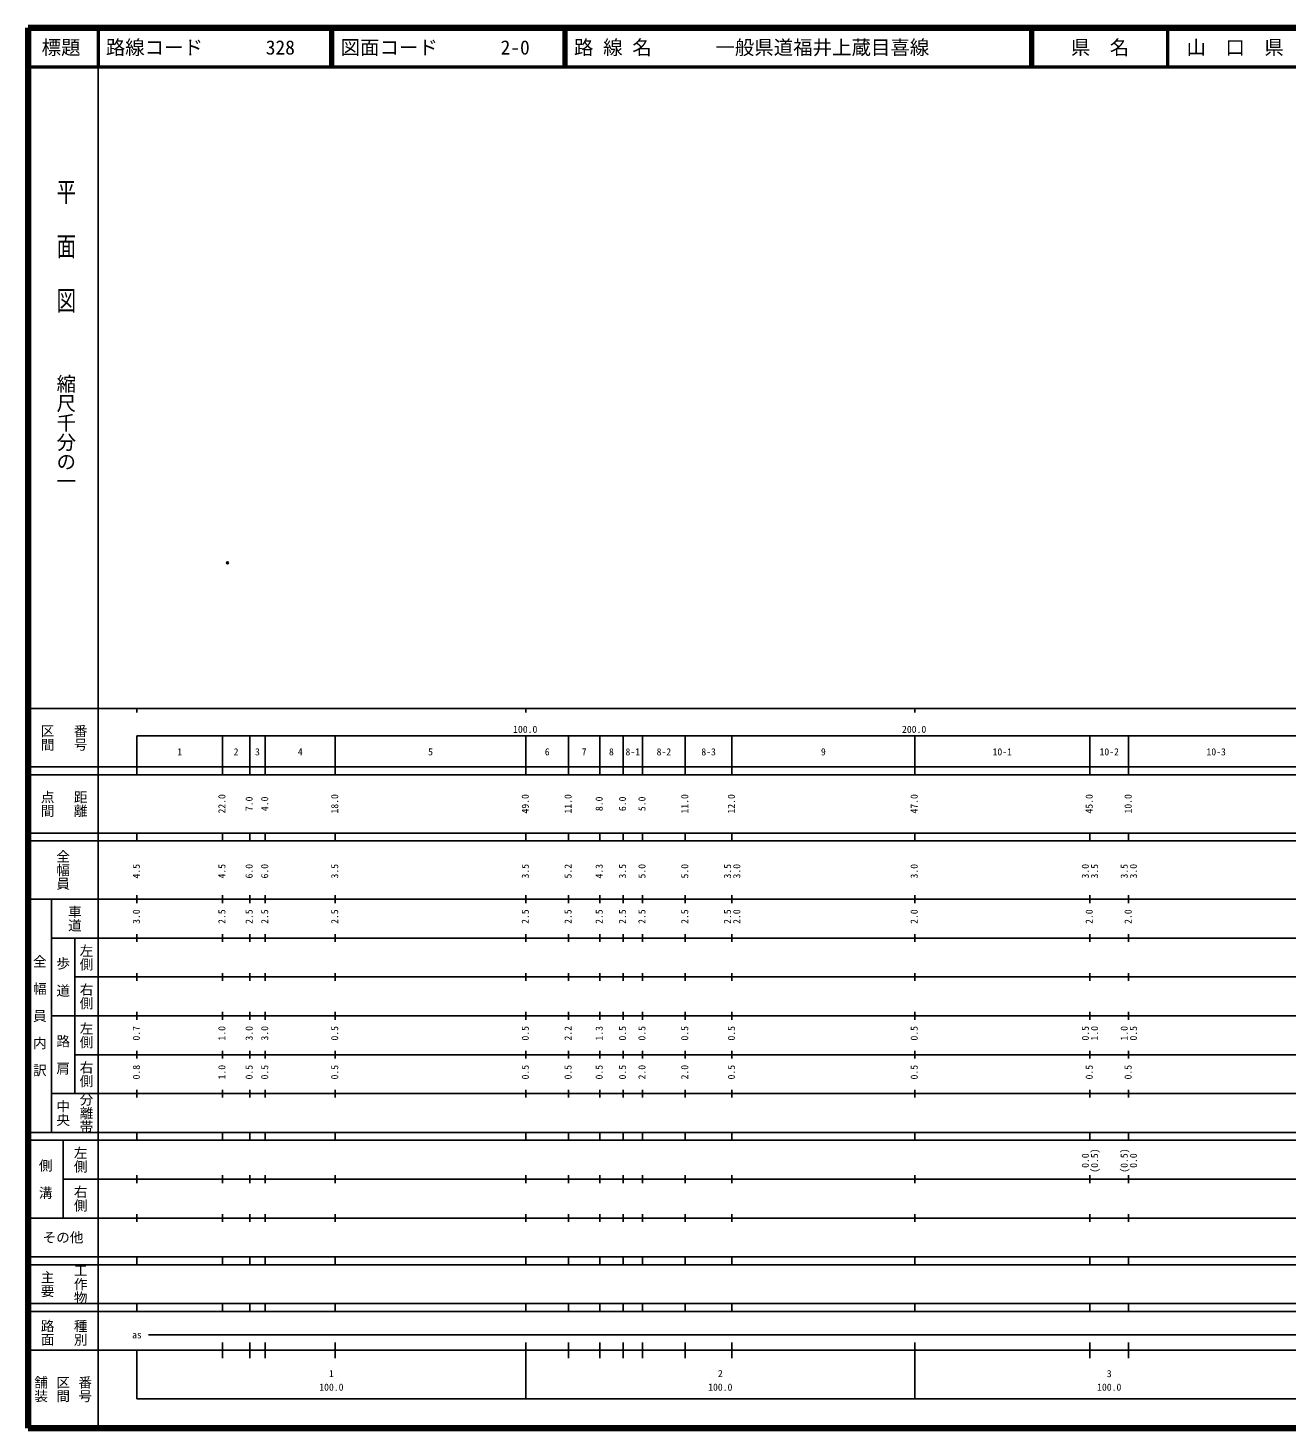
# Model space of a CAD drawing. Units: millimetres on the paper. Extents: x 40 to 680, y 20 to 380.
# Drawn here: x 40 to 363.7, y 20 to 380 of the extents above; entities that cross this region are included whole.
import ezdxf
from ezdxf.enums import TextEntityAlignment as Align

# ---------------------------------------------------------------- set-up
doc = ezdxf.new("R2010")
doc.units = ezdxf.units.MM
doc.header["$PDMODE"] = 32
doc.header["$PDSIZE"] = 0.5
doc.layers.add('M-OTRS', color=6, linetype='Continuous')
doc.layers.add('M-TTL-TXT', color=7, linetype='Continuous')
for name, color, linetype, lineweight in [('M-TTL', 2, 'Continuous', 140), ('M-TTL-BAND', 7, 'Continuous', 25), ('M-TTL-LINE', 7, 'Continuous', 50)]:
    doc.layers.add(name, color=color, linetype=linetype, lineweight=lineweight)
doc.styles.add('@ＭＳ ゴシック', font='')
doc.styles.add('ＭＳ ゴシック', font='')
doc.styles.get('@ＭＳ ゴシック').set_extended_font_data('@MS Gothic')
doc.styles.get('ＭＳ ゴシック').set_extended_font_data('MS Gothic')

msp = doc.modelspace()

# ---------------------------------------------------------------- linework, layer by layer
at = {"layer": 'M-OTRS'}
msp.add_point((91.291, 242.505), dxfattribs=at)
at = {"layer": 'M-TTL'}
for p, q in [((40, 380), (40, 20)), ((680, 380), (40, 380)), ((40, 20), (680, 20))]:
    msp.add_line(p, q, dxfattribs=at)
at = {"layer": 'M-TTL-BAND'}
for p, q in [((58, 370), (58, 20)), ((40, 205), (579, 205)), ((68, 205), (68, 204)), ((168, 205), (168, 204)), ((268, 205), (268, 204)), ((68, 198), (579, 198)), ((68, 198), (68, 188)), ((90, 188), (90, 198)), ((97, 188), (97, 198)), ((101, 188), (101, 198)), ((119, 188), (119, 198)), ((168, 188), (168, 198)), ((179, 188), (179, 198)), ((187, 188), (187, 198)), ((193, 188), (193, 198)), ((198, 188), (198, 198)), ((209, 188), (209, 198)), ((221, 188), (221, 198)), ((268, 188), (268, 198)), ((313, 188), (313, 198)), ((323, 188), (323, 198)), ((40, 190), (579, 190)), ((40, 188), (579, 188)), ((40, 173), (579, 173)), ((68, 171), (68, 173)), ((90, 171), (90, 173)), ((97, 171), (97, 173)), ((101, 171), (101, 173)), ((119, 171), (119, 173)), ((168, 171), (168, 173)), ((179, 171), (179, 173)), ((187, 171), (187, 173)), ((193, 171), (193, 173)), ((198, 171), (198, 173)), ((209, 171), (209, 173)), ((221, 171), (221, 173)), ((268, 171), (268, 173)), ((313, 171), (313, 173)), ((323, 171), (323, 173)), ((40, 171), (579, 171)), ((40, 156), (579, 156)), ((46, 96), (46, 156)), ((68, 155), (68, 157)), ((90, 155), (90, 157)), ((97, 155), (97, 157)), ((101, 155), (101, 157)), ((119, 155), (119, 157)), ((168, 155), (168, 157)), ((179, 155), (179, 157)), ((187, 155), (187, 157)), ((193, 155), (193, 157)), ((198, 155), (198, 157)), ((209, 155), (209, 157)), ((221, 155), (221, 157)), ((268, 155), (268, 157)), ((313, 155), (313, 157)), ((323, 155), (323, 157)), ((46, 146), (579, 146)), ((52, 146), (52, 106)), ((68, 145), (68, 147)), ((90, 145), (90, 147)), ((97, 145), (97, 147)), ((101, 145), (101, 147)), ((119, 145), (119, 147)), ((168, 145), (168, 147)), ((179, 145), (179, 147)), ((187, 145), (187, 147)), ((193, 145), (193, 147)), ((198, 145), (198, 147)), ((209, 145), (209, 147)), ((221, 145), (221, 147)), ((268, 145), (268, 147)), ((313, 145), (313, 147)), ((323, 145), (323, 147)), ((68, 135), (68, 137)), ((90, 135), (90, 137)), ((97, 135), (97, 137)), ((101, 135), (101, 137)), ((119, 135), (119, 137)), ((168, 135), (168, 137)), ((179, 135), (179, 137)), ((187, 135), (187, 137)), ((193, 135), (193, 137)), ((198, 135), (198, 137)), ((209, 135), (209, 137)), ((221, 135), (221, 137)), ((268, 135), (268, 137)), ((313, 135), (313, 137)), ((323, 135), (323, 137)), ((52, 136), (579, 136)), ((46, 126), (579, 126)), ((68, 125), (68, 127)), ((90, 125), (90, 127)), ((97, 125), (97, 127)), ((101, 125), (101, 127)), ((119, 125), (119, 127)), ((168, 125), (168, 127)), ((179, 125), (179, 127)), ((187, 125), (187, 127)), ((193, 125), (193, 127)), ((198, 125), (198, 127)), ((209, 125), (209, 127)), ((221, 125), (221, 127)), ((268, 125), (268, 127)), ((313, 125), (313, 127)), ((323, 125), (323, 127)), ((52, 116), (579, 116)), ((68, 115), (68, 117)), ((90, 115), (90, 117)), ((97, 115), (97, 117)), ((101, 115), (101, 117)), ((119, 115), (119, 117)), ((168, 115), (168, 117)), ((179, 115), (179, 117)), ((187, 115), (187, 117)), ((193, 115), (193, 117)), ((198, 115), (198, 117)), ((209, 115), (209, 117)), ((221, 115), (221, 117)), ((268, 115), (268, 117)), ((313, 115), (313, 117)), ((323, 115), (323, 117)), ((46, 106), (579, 106)), ((68, 105), (68, 107)), ((90, 105), (90, 107)), ((97, 105), (97, 107)), ((101, 105), (101, 107)), ((119, 105), (119, 107)), ((168, 105), (168, 107)), ((179, 105), (179, 107)), ((187, 105), (187, 107)), ((193, 105), (193, 107)), ((198, 105), (198, 107)), ((209, 105), (209, 107)), ((221, 105), (221, 107)), ((268, 105), (268, 107)), ((313, 105), (313, 107)), ((323, 105), (323, 107)), ((40, 96), (579, 96)), ((40, 94), (579, 94)), ((49, 94), (49, 74)), ((68, 94), (68, 96)), ((90, 94), (90, 96)), ((97, 94), (97, 96)), ((101, 94), (101, 96)), ((119, 94), (119, 96)), ((168, 94), (168, 96)), ((179, 94), (179, 96)), ((187, 94), (187, 96)), ((193, 94), (193, 96)), ((198, 94), (198, 96)), ((209, 94), (209, 96)), ((221, 94), (221, 96)), ((268, 94), (268, 96)), ((313, 94), (313, 96)), ((323, 94), (323, 96)), ((49, 84), (579, 84)), ((68, 83), (68, 85)), ((90, 83), (90, 85)), ((97, 83), (97, 85)), ((101, 83), (101, 85)), ((119, 83), (119, 85)), ((168, 83), (168, 85)), ((179, 83), (179, 85)), ((187, 83), (187, 85)), ((193, 83), (193, 85)), ((198, 83), (198, 85)), ((209, 83), (209, 85)), ((221, 83), (221, 85)), ((268, 83), (268, 85)), ((313, 83), (313, 85)), ((323, 83), (323, 85)), ((40, 74), (579, 74)), ((68, 73), (68, 75)), ((90, 73), (90, 75)), ((97, 73), (97, 75)), ((101, 73), (101, 75)), ((119, 73), (119, 75)), ((168, 73), (168, 75)), ((179, 73), (179, 75)), ((187, 73), (187, 75)), ((193, 73), (193, 75)), ((198, 73), (198, 75)), ((209, 73), (209, 75)), ((221, 73), (221, 75)), ((268, 73), (268, 75)), ((313, 73), (313, 75)), ((323, 73), (323, 75)), ((40, 64), (579, 64)), ((40, 62), (579, 62)), ((68, 62), (68, 64)), ((90, 62), (90, 64)), ((97, 62), (97, 64)), ((101, 62), (101, 64)), ((119, 62), (119, 64)), ((168, 62), (168, 64)), ((179, 62), (179, 64)), ((187, 62), (187, 64)), ((193, 62), (193, 64)), ((198, 62), (198, 64)), ((209, 62), (209, 64)), ((221, 62), (221, 64)), ((268, 62), (268, 64)), ((313, 62), (313, 64)), ((323, 62), (323, 64)), ((40, 52), (579, 52)), ((68, 50), (68, 52)), ((90, 50), (90, 52)), ((97, 50), (97, 52)), ((101, 50), (101, 52)), ((119, 50), (119, 52)), ((168, 50), (168, 52)), ((179, 50), (179, 52)), ((187, 50), (187, 52)), ((193, 50), (193, 52)), ((198, 50), (198, 52)), ((209, 50), (209, 52)), ((221, 50), (221, 52)), ((268, 50), (268, 52)), ((313, 50), (313, 52)), ((323, 50), (323, 52)), ((40, 50), (579, 50)), ((71, 44), (565, 44)), ((40, 40), (579, 40)), ((68, 40), (68, 27.5)), ((90, 38), (90, 42)), ((97, 38), (97, 42)), ((101, 38), (101, 42)), ((119, 38), (119, 42)), ((168, 27.5), (168, 42)), ((179, 38), (179, 42)), ((187, 38), (187, 42)), ((193, 38), (193, 42)), ((198, 38), (198, 42)), ((209, 38), (209, 42)), ((221, 38), (221, 42)), ((268, 27.5), (268, 42)), ((313, 38), (313, 42)), ((323, 38), (323, 42)), ((68, 27.5), (579, 27.5))]:
    msp.add_line(p, q, dxfattribs=at)
at = {"layer": 'M-TTL-LINE'}
for p, q in [((58, 380), (58, 370)), ((117.75, 380), (117.75, 370)), ((118.25, 380), (118.25, 370)), ((177.75, 380), (177.75, 370)), ((178.25, 380), (178.25, 370)), ((297.75, 380), (297.75, 370)), ((298.25, 380), (298.25, 370)), ((333, 380), (333, 370)), ((40, 370), (680, 370))]:
    msp.add_line(p, q, dxfattribs=at)

# ---------------------------------------------------------------- texts
at = {"layer": 'M-TTL-BAND', "style": '@ＭＳ ゴシック', "width": 1.4}
msp.add_text('平  面  図', height=3.666, rotation=270, dxfattribs=at).set_placement((49.777, 306.475), align=Align.MIDDLE_RIGHT)
at = {"layer": 'M-TTL-BAND', "style": '@ＭＳ ゴシック'}
msp.add_text('縮尺千分の一', height=3.666, rotation=270, dxfattribs=at).set_placement((49.777, 261.03), align=Align.MIDDLE_RIGHT)
for s, p in [('区間', (45, 197.5)), ('番号', (53.5, 197.5)), ('点間', (45, 180.5)), ('距離', (53.5, 180.5)), ('全幅員', (49, 163.5)), ('車道', (52, 151)), ('左側', (55, 141)), ('全\u3000幅\u3000員\u3000内\u3000訳', (43, 126)), ('歩\u3000道', (49, 136)), ('右側', (55, 131)), ('左側', (55, 121)), ('路\u3000肩', (49, 116)), ('右側', (55, 111)), ('分離帯', (55, 101)), ('中央', (49, 101)), ('左側', (53.5, 89)), ('側\u3000溝', (44.5, 84)), ('右側', (53.5, 79)), ('工作物', (53.5, 57)), ('主要', (45, 57)), ('路面', (45, 44.5)), ('種別', (53.5, 44.5)), ('舗装', (43.333, 30)), ('区間', (49, 30)), ('番号', (54.667, 30))]:
    msp.add_text(s, height=2.566, rotation=270, dxfattribs=at).set_placement(p, align=Align.MIDDLE_CENTER)
at = {"layer": 'M-TTL-BAND', "style": 'ＭＳ ゴシック'}
for s, p in [('100.0', (167.844, 198.195)), ('200.0', (267.844, 198.195)), ('1', (79, 192.405)), ('2', (93.5, 192.405)), ('3', (99, 192.405)), ('4', (110, 192.405)), ('5', (143.5, 192.405)), ('6', (173.5, 192.405)), ('7', (183, 192.405)), ('8', (190, 192.405)), ('8-1', (195.5, 192.405)), ('8-2', (203.5, 192.405)), ('8-3', (215, 192.405)), ('9', (244.5, 192.405)), ('10-1', (290.5, 192.405)), ('10-2', (318, 192.405)), ('10-3', (345.5, 192.405)), ('as', (68, 42.5)), ('1', (118, 32.523)), ('2', (218, 32.523)), ('3', (318, 32.523)), ('100.0', (118, 29.033)), ('100.0', (218, 29.033)), ('100.0', (318, 29.033))]:
    msp.add_text(s, height=1.833, dxfattribs=at).set_placement(p, align=Align.BOTTOM_CENTER)
for s, p in [('22.0', (91.309, 180.5)), ('7.0', (98.309, 180.5)), ('4.0', (102.309, 180.5)), ('18.0', (120.309, 180.5)), ('49.0', (169.309, 180.5)), ('11.0', (180.309, 180.5)), ('8.0', (188.309, 180.5)), ('6.0', (194.309, 180.5)), ('5.0', (199.309, 180.5)), ('11.0', (210.309, 180.5)), ('12.0', (222.309, 180.5)), ('47.0', (269.309, 180.5)), ('45.0', (314.309, 180.5)), ('10.0', (324.309, 180.5)), ('4.5', (69.309, 163.174)), ('4.5', (91.309, 163.174)), ('6.0', (98.309, 163.174)), ('6.0', (102.309, 163.174)), ('3.5', (120.309, 163.174)), ('3.5', (169.309, 163.174)), ('5.2', (180.309, 163.174)), ('4.3', (188.309, 163.174)), ('3.5', (194.309, 163.174)), ('5.0', (199.309, 163.174)), ('5.0', (210.309, 163.174)), ('3.5', (221.309, 163.174)), ('3.0', (223.679, 163.174)), ('3.0', (269.309, 163.174)), ('3.0', (313.309, 163.174)), ('3.5', (315.679, 163.174)), ('3.5', (323.309, 163.174)), ('3.0', (325.679, 163.174)), ('3.0', (69.309, 151.5)), ('2.5', (91.309, 151.5)), ('2.5', (98.309, 151.5)), ('2.5', (102.309, 151.5)), ('2.5', (120.309, 151.5)), ('2.5', (169.309, 151.5)), ('2.5', (180.309, 151.5)), ('2.5', (188.309, 151.5)), ('2.5', (194.309, 151.5)), ('2.5', (199.309, 151.5)), ('2.5', (210.309, 151.5)), ('2.5', (221.309, 151.5)), ('2.0', (223.679, 151.5)), ('2.0', (269.309, 151.5)), ('2.0', (314.309, 151.5)), ('2.0', (324.309, 151.5)), ('0.7', (69.309, 121.5)), ('1.0', (91.309, 121.5)), ('3.0', (98.309, 121.5)), ('3.0', (102.309, 121.5)), ('0.5', (120.309, 121.5)), ('0.5', (169.309, 121.5)), ('2.2', (180.309, 121.5)), ('1.3', (188.309, 121.5)), ('0.5', (194.309, 121.5)), ('0.5', (199.309, 121.5)), ('0.5', (210.309, 121.5)), ('0.5', (222.309, 121.5)), ('0.5', (269.309, 121.5)), ('0.5', (313.309, 121.5)), ('1.0', (315.679, 121.5)), ('1.0', (323.309, 121.5)), ('0.5', (325.679, 121.5)), ('0.8', (69.309, 111.5)), ('1.0', (91.309, 111.5)), ('0.5', (98.309, 111.5)), ('0.5', (102.309, 111.5)), ('0.5', (120.309, 111.5)), ('0.5', (169.309, 111.5)), ('0.5', (180.309, 111.5)), ('0.5', (188.309, 111.5)), ('0.5', (194.309, 111.5)), ('2.0', (199.309, 111.5)), ('2.0', (210.309, 111.5)), ('0.5', (222.309, 111.5)), ('0.5', (269.309, 111.5)), ('0.5', (314.309, 111.5)), ('0.5', (324.309, 111.5)), ('0.0', (313.309, 88.764)), ('(0.5)', (315.679, 88.764)), ('(0.5)', (323.309, 88.764)), ('0.0', (325.679, 88.764))]:
    msp.add_text(s, height=1.833, rotation=90, dxfattribs=at).set_placement(p, align=Align.BOTTOM_CENTER)
msp.add_text('その他', height=2.566, dxfattribs=at).set_placement((49, 69), align=Align.MIDDLE_CENTER)
at = {"layer": 'M-TTL-TXT', "style": 'ＭＳ ゴシック'}
for s, p in [('標題', (48.5, 375)), ('県\u3000名', (315.625, 375)), ('山\u3000口\u3000県', (350.375, 375))]:
    msp.add_text(s, height=3.666, dxfattribs=at).set_placement(p, align=Align.MIDDLE_CENTER)
for s, p in [('路線コード', (60, 375)), ('328', (101.142, 375)), ('図面コード', (120.38, 375)), ('2-0', (161.521, 375)), ('路 線 名', (180.38, 375)), ('一般県道福井上蔵目喜線', (216.734, 375))]:
    msp.add_text(s, height=3.666, dxfattribs=at).set_placement(p, align=Align.MIDDLE_LEFT)

doc.saveas('drawing.dxf')
